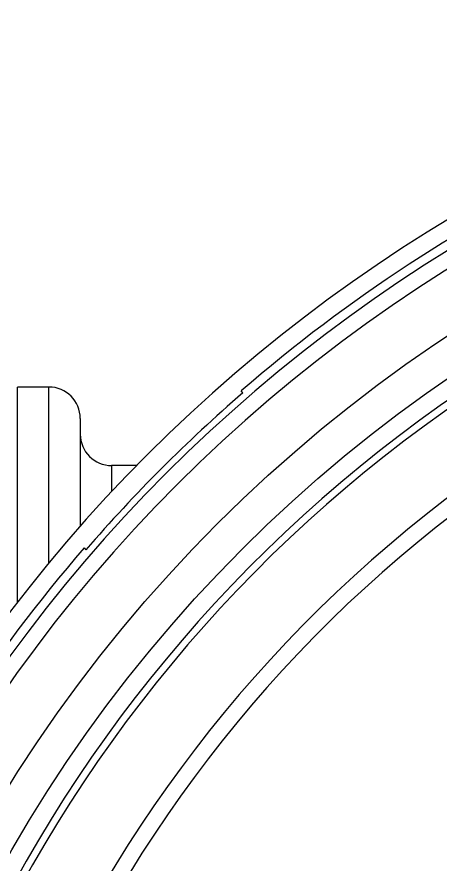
# Model space of a CAD drawing. Header units: millimetres. Extents: x 5231 to 7653, y 7068 to 7959.
# Drawn here: x 6771.9 to 6798.9, y 7392.7 to 7446.6 of the extents above; entities that cross this region are included whole.
import ezdxf

# ---------------------------------------------------------------- set-up
doc = ezdxf.new("R2010")
doc.units = ezdxf.units.MM

msp = doc.modelspace()

# ---------------------------------------------------------------- linework, layer by layer
at = {"color": 7, "linetype": 'Continuous', "lineweight": 25}
for p, q in [((6773.975, 7423.034), (6771.975, 7423.034)), ((6771.975, 7409.344), (6771.975, 7423.034)), ((6773.975, 7411.838), (6773.975, 7423.034)), ((6786.333, 7422.672), (6786.221, 7422.783)), ((6775.975, 7421.034), (6775.975, 7414.178)), ((6779.561, 7418.034), (6777.975, 7418.034)), ((6777.975, 7418.034), (6777.975, 7416.378)), ((6776.226, 7412.788), (6776.337, 7412.676))]:
    msp.add_line(p, q, dxfattribs=at)
for radius in [93.74, 91.48]:
    msp.add_circle((6850.975, 7348.034), radius, dxfattribs=at)
for centre, radius, start, end in [((6850.975, 7348.034), 100, 99.72326, 170.27674), ((6850.975, 7348.034), 98.897, 99.91459, 130.90189), ((6850.975, 7348.034), 98.317, 98.66592, 171.33409), ((6850.975, 7348.034), 97.319, 97.12436, 172.87564), ((6850.975, 7348.034), 90.341, 353.64897, 186.35103), ((6850.975, 7348.034), 89.875, 353.64897, 186.35103), ((6850.975, 7348.034), 85.319, 353.33017, 186.66983), ((6850.975, 7348.034), 84.287, 353.33017, 186.66983), ((6773.975, 7421.034), 2, 0, 90), ((6850.975, 7348.034), 98.739, 130.89535, 139.10465), ((6777.975, 7420.034), 2, 180, 270), ((6850.975, 7348.034), 98.897, 139.09811, 170.08541)]:
    msp.add_arc(centre, radius, start, end, dxfattribs=at)

doc.saveas('drawing.dxf')
